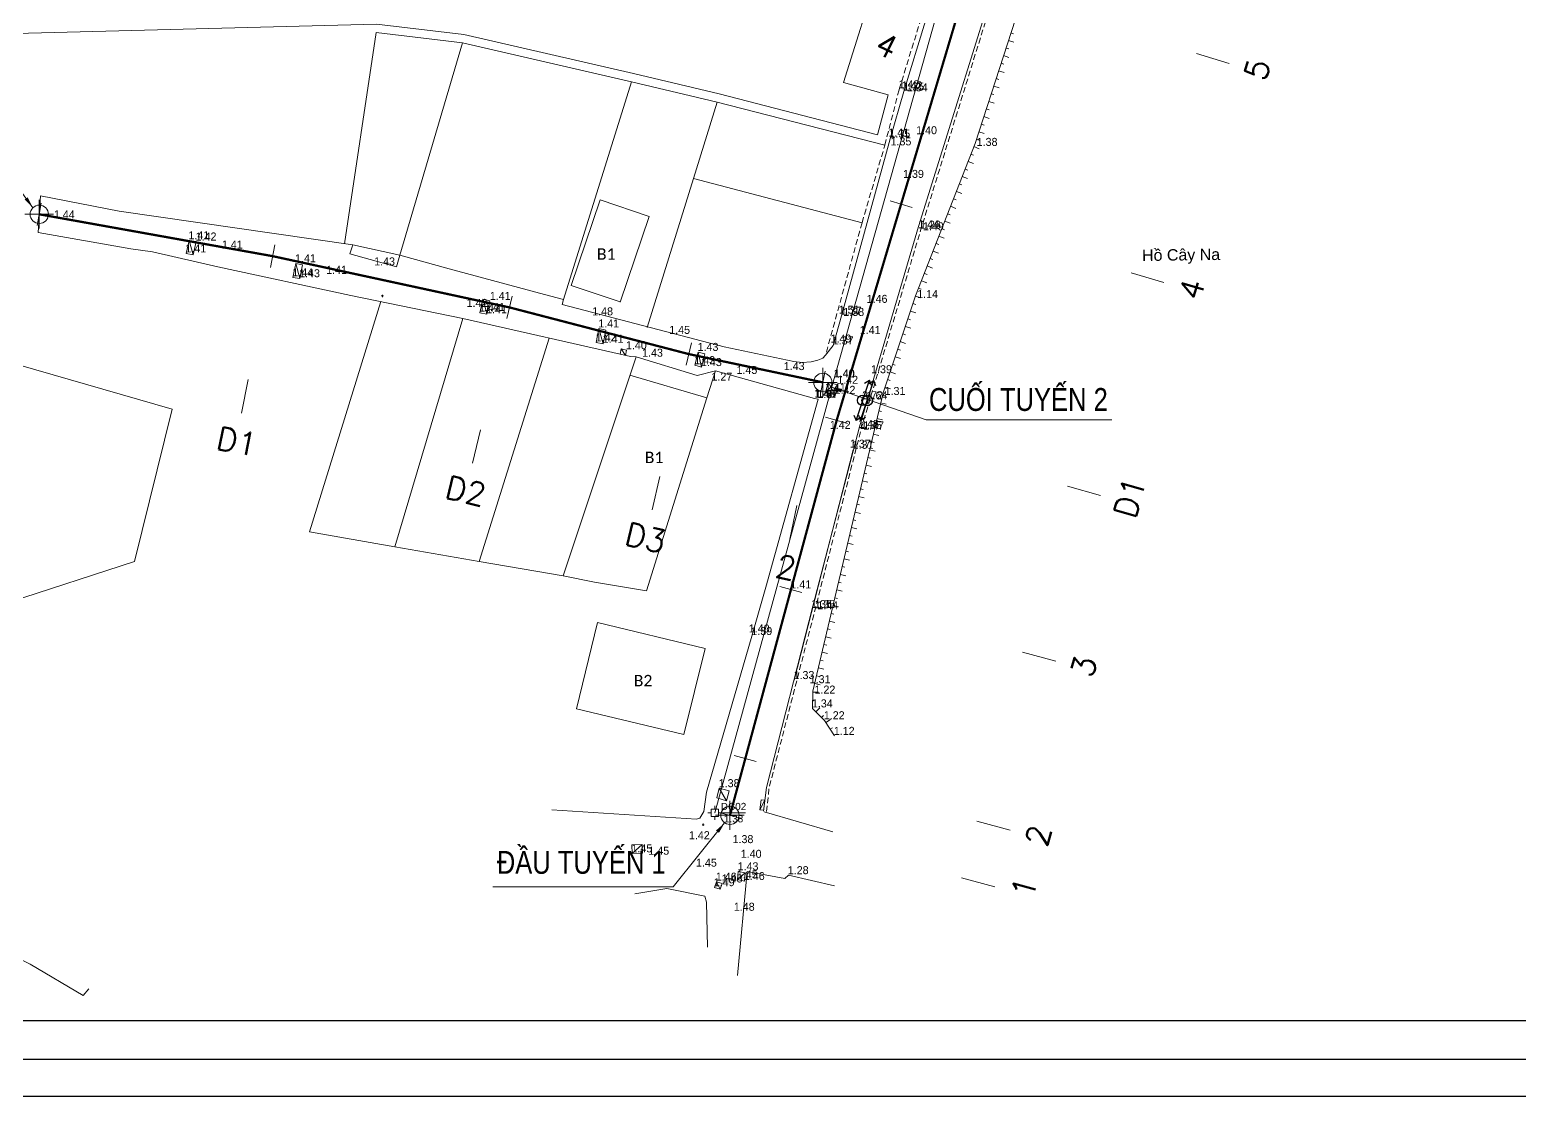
# Model space of a CAD drawing. Header units: metres. Extents: x 596585 to 599449, y 2303977 to 2307363.
# Drawn here: x 598142.6 to 598272.9, y 2304619.1 to 2304712.4 of the extents above; entities that cross this region are included whole.
import ezdxf
from ezdxf.enums import TextEntityAlignment as Align

# ---------------------------------------------------------------- set-up
doc = ezdxf.new("R2010")
doc.units = ezdxf.units.M
doc.header["$MEASUREMENT"] = 0
doc.header["$PDMODE"] = 2
doc.header["$PDSIZE"] = 0.1
doc.linetypes.add('CENTERX2', pattern=[4, 2.5, -0.5, 0.5, -0.5])
doc.linetypes.add('HIDDEN', pattern=[0.375, 0.25, -0.125])
for name, color, linetype in [('Diep_Layer8', 8, 'Continuous'), ('duong', 3, 'Continuous'), ('ga', 5, 'Continuous'), ('GHI CHU', 7, 'Continuous'), ('GHICHU', 7, 'Continuous'), ('KHUNGTEN', 5, 'Continuous'), ('KYHIEU', 250, 'Continuous'), ('pntelev', 2, 'Continuous'), ('thep', 2, 'Continuous'), ('tram', 6, 'Continuous'), ('TUYEN', 7, 'Continuous')]:
    doc.layers.add(name, color=color, linetype=linetype)
for name, color, linetype, lineweight in [('LC Dim', 8, 'Continuous', 18), ('LC Khac', 4, 'Continuous', 9), ('LC MANH DUT', 35, 'HIDDEN', 5), ('LC Net manh', 239, 'Continuous', 5), ('LC Text2', 7, 'Continuous', 25), ('Level 10', 7, 'Continuous', 0), ('Level 46', 7, 'Continuous', 0)]:
    doc.layers.add(name, color=color, linetype=linetype, lineweight=lineweight)
doc.styles.add('ghi chu', font='arial.ttf')
doc.styles.add('Legend', font='calibri.ttf')
doc.styles.add('STYLE1', font='')
doc.styles.add('T2', font='', dxfattribs={"width": 0.8})
doc.styles.add('TENCOC', font='Vnromanc.shx')
doc.styles.get('STYLE1').set_extended_font_data('.VnArial')
doc.styles.get('T2').set_extended_font_data('.VnArialH')
doc.dimstyles.get("Standard").update_dxf_attribs({"dimtxt": 0.18, "dimasz": 0.18, "dimexe": 0.18, "dimexo": 0.0625, "dimgap": 0.09, "dimtad": 0, "dimtih": 1, "dimtoh": 1, "dimdec": 4, "dimzin": 0, "dimdsep": 46, "dimtxsty": 'Standard', "dimcen": 0.09, "dimadec": 0, "dimazin": 0, "dimtfac": 1, "dimtdec": 4, "dimtofl": 0, "dimtmove": 0, "dimatfit": 3, "dimfxl": 1, "dimtolj": 1, "dimtzin": 0, "dimarcsym": 0})

# ---------------------------------------------------------------- blocks, each defined once
blk = doc.blocks.new('dj')
at = {"layer": 'Diep_Layer8', "color": 6}
blk.add_line((598291.755537376, 2304639.492754278), (598295.457828922, 2304639.492754278), dxfattribs=at)
for points in [[(598292.1392514522, 2304639.810735349), (598291.755537376, 2304639.492754278)], [(598292.1392514522, 2304639.174773207), (598291.755537376, 2304639.492754278)], [(598295.0741148458, 2304639.810735349), (598295.457828922, 2304639.492754278)], [(598295.0741148458, 2304639.174773207), (598295.457828922, 2304639.492754278)]]:
    blk.add_lwpolyline(points, dxfattribs=at)
blk.add_circle((598293.606683149, 2304639.492754278), 0.4594086629887378, dxfattribs=at)
blk = doc.blocks.new('dc')
at = {"layer": 'KYHIEU', "color": 1, "lineweight": 0}
blk.add_lwpolyline([(-0.5000000000582077, -0.4999999998835847), (0.5000000000582077, -0.4999999998840395), (0.4999999997653504, 0.4999999998835847), (-0.5000000002328308, 0.49999999988313)], close=True, dxfattribs=at)
at = {"layer": 'KYHIEU', "color": 1, "lineweight": 0, "const_width": 0.025}
blk.add_lwpolyline([(-0.0374999999767169, -9.0949e-12, 1), (0.0374999999758075, 8.1855e-12, 1)], format="xyb", close=True, dxfattribs=at)
at = {"layer": 'KYHIEU', "color": 1, "lineweight": 0}
for points in [[(0, 0.4999999997667146), (-2.337401e-10, 1.000000000000454)], [(0.4999999999408829, 1.164153e-10), (0.9999999999981809, 9.095e-13)], [(-0.5000000000600267, -3.497007e-10), (-1.000000000174622, -4.66116e-10)], [(1.155058e-10, -0.5000000002328308), (2.919478e-10, -1.000000000233285)]]:
    blk.add_lwpolyline(points, dxfattribs=at)
blk = doc.blocks.new('a2')
at = {"layer": 'Defpoints', "flags": 128}
blk.add_lwpolyline([(297.0000000000385, 102.5066321343183), (2.541928552091122e-06, 102.5066321343183), (2.541928552091122e-06, -102.5066308523413), (297.0000000000385, -102.5066308523413)], close=True, dxfattribs=at)
at = {"layer": 'KHUNGTEN'}
blk.add_lwpolyline([(295.8851413139874, -100.4955564660948), (10.00000245636556, -100.4955564660948), (10.00000245636556, 101.3917734351705), (295.8851413139874, 101.3917734345884)], close=True, dxfattribs=at)
at = {"layer": 'thep'}
blk.add_lwpolyline([(293.7701865188079, -98.38060167127904), (12.11495725139963, -98.38060167186111), (12.11495725154515, 99.2768186394816), (293.7701865188079, 99.2768186394816)], close=True, dxfattribs=at)
blk = doc.blocks.new('bu lon')
at = {"layer": 'LC Khac', "color": 9}
for p, q in [((0.785714285713766, 0), (-0.785714285713766, 0)), ((0, -0.7857142857142208), (0, 0.7857142857142208))]:
    blk.add_line(p, q, dxfattribs=at)
at = {"layer": 'LC Khac', "color": 7}
blk.add_circle((0, 0), 0.5, dxfattribs=at)
blk = doc.blocks.new('MM')
at = {"layer": 'LC Khac', "xscale": 2.289702860291335, "yscale": 2.289702860291335, "zscale": 2.289702860291335}
blk.add_blockref('bu lon', (1.818989403545856e-12, 9.094947017729282e-13), dxfattribs=at)
blk = doc.blocks.new('COCTRENTUYEN')
at = {"layer": 'TUYEN', "color": 2, "lineweight": 0}
for p, q in [((40.81145007093437, 66.61937727732584), (43.68643273122143, 65.7623622813262)), ((-60.25546212156769, 53.54921411536634), (-60.60849026369397, 51.58061788138002)), ((14.01491354766767, 53.73794822348282), (15.93156865460332, 53.16660489281639)), ((-39.82546006655321, 49.88534316513687), (-40.21347431535833, 47.92334292456508)), ((35.09811972291209, 47.45317158661783), (37.97310238319915, 46.59615659061819)), ((-19.04738258430734, 45.3903706795536), (-19.51075576455332, 43.44478971371427)), ((-3.374751772964373, 41.31195677444339), (-3.833072826033458, 39.36517948564142)), ((8.333621307625435, 38.84292943309993), (7.920898477430455, 36.88597775623202)), ((8.37289945280645, 34.81069363560528), (10.29674684035126, 34.26405734941363)), ((29.53522071591578, 28.79769448749721), (32.420991797233, 27.97774005820975)), ((4.371983026037924, 20.00825019227341), (6.302704217261635, 19.48641144158319)), ((25.60991612961516, 14.26802393468097), (28.50599791645072, 13.48526580864564)), ((0.3745035012252629, 5.218205517157912), (2.305224692448974, 4.69636676646769)), ((-0.9653605956118554, 0.2609193753451109), (0.9653605956118554, -0.2609193753451109)), ((21.6124366048025, -0.5220207404345274), (24.50851839163806, -1.30477886646986)), ((20.27257250796538, -5.479306882247329), (23.16865429480094, -6.262065008282661))]:
    blk.add_line(p, q, dxfattribs=at)
at = {"layer": 'TUYEN', "color": 4, "lineweight": 0}
for p, q in [((-42.15354555903468, 38.11334172310308), (-42.73556693212595, 35.17034136271104)), ((-21.82762166613247, 33.71688488312066), (-22.52268143661786, 30.79851343389601)), ((-6.124678091378883, 29.63129304163158), (-6.81215967098251, 26.71112710842863)), ((5.857284326455556, 27.10121937189251), (5.238200081163086, 24.16579185659066))]:
    blk.add_line(p, q, dxfattribs=at)
at = {"layer": 'TUYEN', "color": 1, "linetype": 'CENTERX2', "lineweight": 40, "const_width": 0.2}
blk.add_lwpolyline([(0, 0), (9.334823146578856, 34.53737549250945), (26.36104633891955, 91.65434159850702), (41.92217678576708, 141.2688837959431), (44.53305168193765, 156.9068606491201), (53.42937185429037, 191.2693666466512, -0.1955912730500488), (64.6741568086436, 206.3836583257653), (105.0007129635196, 230.8232942330651), (130.4694417265709, 246.1563442209736), (140.6261561058927, 251.3492397861555), (151.3965179391671, 256.9396106167696)], format="xyb", dxfattribs=at)
blk.add_lwpolyline([(-60.43197619263083, 52.56491599837318), (-40.01946719095577, 48.90434304485098), (-19.27906917443033, 44.41758019663393), (-3.603912299498916, 40.3385681300424), (8.127259892527945, 37.86445359466597)], dxfattribs=at)
at = {"layer": 'LC MANH DUT', "xscale": 0.6987324145411622, "yscale": 0.6987324145411622, "zscale": 0.6987324145411622, "rotation": 359.999216292062}
for p in [(-60.43197619263083, 52.56491599837318), (8.127259892527945, 37.86445359466597), (0, 0)]:
    blk.add_blockref('MM', p, dxfattribs=at)
at = {"layer": 'LC Text2', "style": 'T2', "width": 0.8}
for s, p in [('cuèi tuyÕn 2', (17.41283210518304, 35.368545465637, 4.90212245807216e-06)), ('®Çu tuyÕn 1', (-20.3979475524975, -5.112387935165316, 4.90212245807216e-06))]:
    blk.add_text(s, height=2, rotation=0.0007837252395859196, dxfattribs=at).set_placement(p)
at = {"layer": 'TUYEN', "color": 3, "lineweight": 0, "style": 'TENCOC'}
blk.add_text('4', height=2, rotation=334.3625312291183, dxfattribs=at).set_placement((12.51526318583637, 66.77404465340078))
at = {"layer": 'TUYEN', "color": 2, "lineweight": 0, "style": 'TENCOC'}
for s, rotation, p in [('5', 73.4009985746552, (46.85013139119837, 64.12362641701475)), ('4', 73.4009985746552, (41.12319763062987, 44.91178608080372)), ('D1', 74.13818848344431, (35.44933083397336, 25.8301734123379)), ('3', 74.87537839054124, (31.71081375086214, 11.92847426468506)), ('2', 74.87537839054124, (27.71333422604948, -2.861570410430431)), ('1', 74.87537839054124, (26.48529271862935, -7.405130582861602))]:
    blk.add_text(s, height=2, rotation=rotation, dxfattribs=at).set_placement(p)
at = {"layer": 'TUYEN', "color": 4, "lineweight": 0, "style": 'TENCOC'}
for s, rotation, p in [('D1', 348.8132715964654, (-45.04959206772037, 32.06018614955246)), ('D2', 346.6036112830543, (-25.04754868661985, 27.80195644963533)), ('D3', 346.752346515966, (-9.32923960161861, 23.708025875967)), ('2', 348.090793390006, (3.863617902738042, 20.87870069919154))]:
    blk.add_text(s, height=2, rotation=rotation, dxfattribs=at).set_placement(p)
at = {"layer": 'LC Dim', "lineweight": 0}
for points in [[(-60.99655607366003, 53.14220961555839), (-65.17644504399505, 58.89005623292178), (-79.94897664175369, 58.89005623292178)], [(8.817988256807439, 37.46096131904051, 9.767205507511912e-06), (17.1646817564033, 34.5838319179602, 9.767205507511912e-06), (33.42494719137903, 34.5838319179602, 9.767205507511912e-06)], [(-0.4636634434573352, -0.6518649407662451, 9.767205507511912e-06), (-4.959897439228371, -6.241452377289534, 9.767205507511912e-06), (-20.74543481238652, -6.241452377289534, 9.767205507511912e-06)]]:
    blk.add_leader(points, dimstyle='Standard', override={"dimasz": 1, "dimgap": 0.09, "dimtad": 0, "dimdsep": 0, "dimtix": 1, "dimlwd": 0, "dimlwe": 0}, dxfattribs=at)

msp = doc.modelspace()

# ---------------------------------------------------------------- linework, layer by layer
at = {"layer": 'Diep_Layer8', "linetype": 'Continuous', "lineweight": 0}
for p, q in [((598228.4165036221, 2304712.10478182), (598228.654339077, 2304712.027747435)), ((598227.9851105153, 2304710.772903452), (598228.2229459701, 2304710.695869067)), ((598228.2008070686, 2304711.438842636), (598228.6764779785, 2304711.284773867)), ((598227.5537174086, 2304709.441025083), (598227.7915528634, 2304709.363990699)), ((598227.769413962, 2304710.106964268), (598228.2450848718, 2304709.952895499)), ((598227.122324302, 2304708.109146716), (598227.3601597568, 2304708.032112331)), ((598227.3380208553, 2304708.7750859), (598227.8136917651, 2304708.621017131)), ((598226.6909311953, 2304706.777268347), (598226.9287666501, 2304706.700233963)), ((598226.9066277485, 2304707.443207531), (598227.3822986584, 2304707.289138762)), ((598226.2595380885, 2304705.445389979), (598226.4973735433, 2304705.368355595)), ((598226.4752346419, 2304706.111329163), (598226.9509055517, 2304705.957260394)), ((598225.8281449819, 2304704.113511611), (598226.0659804367, 2304704.036477227)), ((598226.0438415352, 2304704.779450795), (598226.519512445, 2304704.625382026)), ((598225.3967518752, 2304702.781633243), (598225.63458733, 2304702.704598858)), ((598225.6124484285, 2304703.447572427), (598226.0881193383, 2304703.293503658)), ((598224.9194946362, 2304701.49760952), (598225.1523459635, 2304701.406613589)), ((598225.1742823134, 2304702.149593599), (598225.6399849681, 2304701.967601738)), ((598224.4099192817, 2304700.193641361), (598224.6427706091, 2304700.102645431)), ((598224.664706959, 2304700.845625441), (598225.1304096137, 2304700.66363358)), ((598223.9003439274, 2304698.889673203), (598224.1331952547, 2304698.798677273)), ((598224.1551316046, 2304699.541657283), (598224.6208342593, 2304699.359665422)), ((598223.3907685729, 2304697.585705045), (598223.6236199003, 2304697.494709115)), ((598223.6455562502, 2304698.237689124), (598224.1112589049, 2304698.055697263)), ((598222.8811932185, 2304696.281736886), (598223.1140445459, 2304696.190740956)), ((598223.1359808957, 2304696.933720965), (598223.6016835505, 2304696.751729105)), ((598222.3716178642, 2304694.977768728), (598222.6044691915, 2304694.886772797)), ((598222.6264055413, 2304695.629752807), (598223.092108196, 2304695.447760946)), ((598221.8620425097, 2304693.673800569), (598222.094893837, 2304693.582804639)), ((598222.1168301869, 2304694.325784649), (598222.5825328416, 2304694.143792788)), ((598221.3524671552, 2304692.369832411), (598221.5853184826, 2304692.278836481)), ((598221.6072548325, 2304693.02181649), (598222.0729574872, 2304692.839824629)), ((598220.8428918008, 2304691.065864252), (598221.0757431282, 2304690.974868322)), ((598221.097679478, 2304691.717848332), (598221.5633821328, 2304691.535856471)), ((598220.3333164465, 2304689.761896094), (598220.5661677738, 2304689.670900164)), ((598220.5881041237, 2304690.413880174), (598221.0538067784, 2304690.231888313)), ((598219.8474346692, 2304688.423823921), (598220.0843779463, 2304688.344087584)), ((598220.0706954544, 2304689.087265419), (598220.5445820087, 2304688.927792746)), ((598219.4009130991, 2304687.096940923), (598219.6378563762, 2304687.017204587)), ((598219.624173884, 2304687.760382422), (598220.0980604385, 2304687.600909749)), ((598218.954391529, 2304685.770057927), (598219.1913348061, 2304685.69032159)), ((598219.177652314, 2304686.433499425), (598219.6515388683, 2304686.274026752)), ((598218.7311307439, 2304685.106616428), (598219.2050172982, 2304684.947143755)), ((598218.2846091737, 2304683.779733432), (598218.758495728, 2304683.620260758)), ((598218.5078699588, 2304684.44317493), (598218.744813236, 2304684.363438593)), ((598217.8380876036, 2304682.452850434), (598218.3119741579, 2304682.293377761)), ((598218.0613483886, 2304683.116291933), (598218.2982916657, 2304683.036555596)), ((598217.3915660332, 2304681.125967437), (598217.8654525877, 2304680.966494764)), ((598217.6148268183, 2304681.789408936), (598217.8517700955, 2304681.7096726)), ((598217.0135388135, 2304679.730755881), (598217.5002910885, 2304679.61642206)), ((598217.1736074359, 2304680.412208768), (598217.4169835733, 2304680.355041857)), ((598216.6934015688, 2304678.367850109), (598217.1801538438, 2304678.253516288)), ((598216.8534701911, 2304679.049302995), (598217.0968463286, 2304678.992136084)), ((598216.373264324, 2304677.004944336), (598216.8600165992, 2304676.890610515)), ((598216.5333329464, 2304677.686397222), (598216.7767090839, 2304677.629230312)), ((598216.0531270793, 2304675.642038564), (598216.5398793544, 2304675.527704742)), ((598216.2131957017, 2304676.32349145), (598216.4565718392, 2304676.266324539)), ((598215.7329898346, 2304674.279132791), (598216.2197421098, 2304674.16479897)), ((598215.893058457, 2304674.960585678), (598216.1364345945, 2304674.903418767)), ((598215.41285259, 2304672.916227019), (598215.899604865, 2304672.801893197)), ((598215.5729212123, 2304673.597679905), (598215.8162973499, 2304673.540512994)), ((598215.0927153452, 2304671.553321247), (598215.5794676204, 2304671.438987425)), ((598215.2527839675, 2304672.234774133), (598215.4961601051, 2304672.177607222)), ((598214.7725781006, 2304670.190415474), (598215.2593303757, 2304670.076081653)), ((598214.9326467229, 2304670.87186836), (598215.1760228605, 2304670.81470145)), ((598214.4524408559, 2304668.827509702), (598214.9391931309, 2304668.71317588)), ((598214.6125094782, 2304669.508962588), (598214.8558856157, 2304669.451795677)), ((598214.2923722336, 2304668.146056816), (598214.535748371, 2304668.088889905)), ((598213.9722349888, 2304666.783151043), (598214.2156111264, 2304666.725984132)), ((598214.1323036111, 2304667.464603929), (598214.6190558863, 2304667.350270108)), ((598213.6520977442, 2304665.420245271), (598213.8954738816, 2304665.36307836)), ((598213.8121663665, 2304666.101698157), (598214.2989186415, 2304665.987364335)), ((598213.3319604994, 2304664.057339498), (598213.575336637, 2304664.000172588)), ((598213.4920291218, 2304664.738792385), (598213.9787813969, 2304664.624458563)), ((598213.0118232548, 2304662.694433726), (598213.2551993922, 2304662.637266815)), ((598213.1718918771, 2304663.375886612), (598213.6586441522, 2304663.261552791)), ((598212.69168601, 2304661.331527953), (598212.9350621476, 2304661.274361042)), ((598212.8517546323, 2304662.012980839), (598213.3385069075, 2304661.898647018)), ((598212.3715487652, 2304659.968622181), (598212.6149249028, 2304659.91145527)), ((598212.5316173877, 2304660.650075067), (598213.0183696628, 2304660.535741245)), ((598212.0514115206, 2304658.605716408), (598212.2947876581, 2304658.548549498)), ((598212.2114801429, 2304659.287169294), (598212.698232418, 2304659.172835473)), ((598211.7312742759, 2304657.242810636), (598211.9746504135, 2304657.185643725)), ((598211.8913428982, 2304657.924263522), (598212.3780951734, 2304657.809929701)), ((598211.4111370312, 2304655.879904863), (598211.6545131687, 2304655.822737953)), ((598211.5712056536, 2304656.56135775), (598212.0579579287, 2304656.447023928)), ((598211.2510684088, 2304655.198451977), (598211.737820684, 2304655.084118156)), ((598211.0707180667, 2304653.740758983), (598211.3206327772, 2304653.734229245)), ((598211.0890017045, 2304654.440520163), (598211.5888311254, 2304654.427460686)), ((598211.3360000275, 2304652.727650215), (598211.6882638132, 2304653.082488524)), ((598211.8327735075, 2304652.234480762), (598212.0089054002, 2304652.411899916)), ((598212.2141065722, 2304651.788446906), (598212.635010904, 2304652.058334926)), ((598212.591950045, 2304651.199180999), (598212.802402211, 2304651.334125008))]:
    msp.add_line(p, q, dxfattribs=at)
at = {"layer": 'duong', "linetype": 'HIDDEN', "lineweight": 0, "ltscale": 2}
for p, q in [((598218.6370104385, 2304707.155507129), (598220.5296496198, 2304713.282054519)), ((598217.386199264, 2304702.279282421), (598218.6370104385, 2304707.155507129)), ((598215.39, 2304695.5), (598217.386199264, 2304702.279282421)), ((598215.39, 2304695.5), (598212.1943140224, 2304683.913697305))]:
    msp.add_line(p, q, dxfattribs=at)
at = {"layer": 'duong', "color": 4, "linetype": 'Continuous', "lineweight": 0}
for p, q in [((598219.053408722, 2304706.960372638), (598220.9366959707, 2304713.163774054)), ((598217.8398068867, 2304702.841778753), (598219.053408722, 2304706.960372638)), ((598213.5848997884, 2304687.345809807), (598217.8398068867, 2304702.841778753)), ((598143.509798119, 2304697.839331191), (598143.2914808587, 2304694.629145593)), ((598150.3990551509, 2304696.493284182), (598143.509798119, 2304697.839331191)), ((598170.8224850387, 2304693.563321109), (598150.3990551509, 2304696.493284182)), ((598143.2914808587, 2304694.629145593), (598151.4269625806, 2304693.218685685)), ((598151.4269625806, 2304693.218685685), (598153.3196736128, 2304692.961256181)), ((598153.3196736128, 2304692.961256181), (598159.010999784, 2304691.628234271)), ((598170.5846421606, 2304692.776123697), (598170.8224850387, 2304693.563321109)), ((598174.6570951474, 2304691.624125576), (598170.5846421606, 2304692.776123697)), ((598170.8224850387, 2304693.563321109), (598174.9549678491, 2304692.668146321)), ((598174.9549678491, 2304692.668146321), (598174.6570951474, 2304691.624125576)), ((598179.2753348559, 2304691.462734769), (598174.9549678491, 2304692.668146321)), ((598159.010999784, 2304691.628234271), (598170.6547545445, 2304689.131912362)), ((598187.6179181758, 2304689.205862475), (598179.2753348559, 2304691.462734769)), ((598170.6547545445, 2304689.131912362), (598180.455955509, 2304687.120803301)), ((598189.2800110766, 2304688.792842876), (598187.6179181758, 2304689.205862475)), ((598189.1405912555, 2304688.332400574), (598189.2800110766, 2304688.792842876)), ((598180.455955509, 2304687.120803301), (598195.1189481333, 2304683.792718973)), ((598203.3199333142, 2304684.629045503), (598189.1405912555, 2304688.332400574)), ((598212.8765222897, 2304684.751336774), (598213.5848997884, 2304687.345809807)), ((598209.4174745675, 2304683.355875969), (598203.3199333142, 2304684.629045503)), ((598212.8765222897, 2304684.751336774), (598212.1943140224, 2304683.913697305)), ((598195.1189481333, 2304683.792718973), (598195.621986718, 2304683.769029687)), ((598200.9608533402, 2304682.138415326), (598195.621986718, 2304683.769029687)), ((598210.1513320807, 2304683.266706744), (598209.4174745675, 2304683.355875969)), ((598210.9474915009, 2304683.331500087), (598210.1513320807, 2304683.266706744)), ((598211.5350968478, 2304683.47127475), (598210.9474915009, 2304683.331500087)), ((598211.9450387062, 2304683.661215985), (598211.5350968478, 2304683.47127475)), ((598212.1943140224, 2304683.913697305), (598211.9450387062, 2304683.661215985)), ((598200.9608533402, 2304682.138415326), (598202.5540805439, 2304682.532887223)), ((598211.2377959696, 2304680.116221668), (598202.5540805439, 2304682.532887223)), ((598206.981716585, 2304663.62998628), (598211.5390848533, 2304680.056740507)), ((598211.5390848533, 2304680.056740507), (598211.2377959696, 2304680.116221668)), ((598209.4490026213, 2304655.487405631), (598214.6198864289, 2304675.629847505)), ((598205.7592881859, 2304659.338525129), (598206.981716585, 2304663.62998628)), ((598201.7913491718, 2304645.684993242), (598205.7592881859, 2304659.338525129)), ((598201.5393066827, 2304644.006888781), (598201.7913491718, 2304645.684993242)), ((598188.2499806683, 2304644.135181428), (598200.9099806683, 2304643.335181428)), ((598200.9099806683, 2304643.335181428), (598201.199668957, 2304643.42781347)), ((598201.199668957, 2304643.42781347), (598201.5393066827, 2304644.006888781)), ((598212.8348821556, 2304642.22774271), (598206.8335806852, 2304643.980340971)), ((598204.4949782469, 2304629.671963053), (598205.3501922427, 2304638.754830113)), ((598205.3501922427, 2304638.754830113), (598208.6207065716, 2304638.143705719)), ((598208.6207065716, 2304638.143705719), (598208.9426024411, 2304638.424931694)), ((598208.9426024411, 2304638.424931694), (598212.9779816048, 2304637.501578563)), ((598198.3209174146, 2304637.280810984), (598195.5120618764, 2304636.791698967)), ((598201.6277583578, 2304636.596349171), (598198.3209174146, 2304637.280810984)), ((598201.7774150268, 2304636.085362007), (598201.6277583578, 2304636.596349171)), ((598201.854208009, 2304632.137958704), (598201.7774150268, 2304636.085362007))]:
    msp.add_line(p, q, dxfattribs=at)
at = {"layer": 'duong', "color": 4, "linetype": 'Continuous', "lineweight": 0, "flags": 128}
msp.add_lwpolyline([(598246.626, 2304778.186), (598242.909, 2304766.677), (598239.986, 2304757.546), (598234.233, 2304739.612), (598228.477, 2304721.191), (598220.319, 2304695.167), (598215.156, 2304677.655), (598211.095, 2304661.976), (598207.031, 2304646.111), (598206.758, 2304644.029)], dxfattribs=at)
at = {"layer": 'duong', "linetype": 'HIDDEN', "lineweight": 0, "ltscale": 2, "flags": 128}
msp.add_lwpolyline([(598207.044, 2304643.991), (598207.253, 2304646.05), (598211.339, 2304661.891), (598215.352, 2304677.612), (598220.575, 2304695.029), (598228.695, 2304721.14), (598234.463, 2304739.512), (598240.117, 2304757.384), (598243.143, 2304766.688979193), (598246.8242372287, 2304777.877801194)], dxfattribs=at)
at = {"layer": 'ga', "linetype": 'Continuous', "lineweight": 0}
for p, q in [((598156.2415789791, 2304692.803300399), (598156.5053714762, 2304693.955627401)), ((598156.5053714762, 2304693.955627401), (598157.135482007, 2304693.843294331)), ((598156.8716895102, 2304692.690967329), (598157.135482007, 2304693.843294331)), ((598165.5949890102, 2304690.708308803), (598165.8360216258, 2304691.937966185)), ((598166.1878225514, 2304690.62996729), (598166.4217079458, 2304691.82316225)), ((598166.1878225514, 2304690.62996729), (598165.5949890102, 2304690.708308803)), ((598212.1931648963, 2304680.656864076), (598212.4256441357, 2304681.532408709)), ((598212.1931648963, 2304680.656864076), (598213.0368639001, 2304680.434913652)), ((598213.0368639001, 2304680.434913652), (598213.2693431393, 2304681.310458284)), ((598206.4365821268, 2304644.142119044), (598206.8832917996, 2304644.984522076)), ((598196.1436458122, 2304641.111380916), (598195.2384621653, 2304641.076415714)), ((598195.2384621653, 2304641.076415714), (598195.2672678704, 2304640.33068991)), ((598196.1436458122, 2304641.111380916), (598195.2672678704, 2304640.33068991)), ((598196.1724515172, 2304640.365655112), (598195.2672678704, 2304640.33068991)), ((598196.1436458122, 2304641.111380916), (598196.1724515172, 2304640.365655112)), ((598204.4864746403, 2304638.048043084), (598204.5544181141, 2304638.763859879)), ((598205.1680921143, 2304638.629735975), (598204.4864746403, 2304638.048043084)), ((598205.1001486402, 2304637.91391918), (598204.4864746403, 2304638.048043084)), ((598205.1001486402, 2304637.91391918), (598205.1680921143, 2304638.629735975))]:
    msp.add_line(p, q, dxfattribs=at)
at = {"layer": 'ga', "linetype": 'Continuous', "lineweight": 0, "flags": 128}
for points in [[(598156.8716895102, 2304692.690967329), (598156.5053714762, 2304693.955627401)], [(598156.2415789791, 2304692.803300399), (598156.8716895102, 2304692.690967329)], [(598165.8360216258, 2304691.937966185), (598166.4217079458, 2304691.82316225)], [(598166.1878225514, 2304690.62996729), (598165.8360216258, 2304691.937966185)], [(598181.9354346547, 2304687.626267897), (598182.208674248, 2304688.82014207)], [(598182.208674248, 2304688.82014207), (598182.8243447287, 2304688.679234799)], [(598182.243608391, 2304688.812146762), (598182.5511051352, 2304687.485360626)], [(598182.5511051352, 2304687.485360626), (598182.8243447287, 2304688.679234799)], [(598182.5511051352, 2304687.485360626), (598181.9354346547, 2304687.626267897)], [(598192.1353107184, 2304685.021935299), (598192.3598250767, 2304686.240097153)], [(598192.9697466261, 2304686.113713993), (598192.3598250767, 2304686.240097153), (598192.7452322679, 2304684.895552138)], [(598192.7452322679, 2304684.895552138), (598192.9697466261, 2304686.113713993)], [(598192.7452322679, 2304684.895552138), (598192.1353107184, 2304685.021935299)], [(598194.3230479682, 2304684.478366788), (598194.214042572, 2304683.998106924)], [(598194.3230479682, 2304684.478366788), (598194.7821335971, 2304684.338547671)], [(598194.6808167723, 2304683.892162392), (598194.3230479682, 2304684.478366788)], [(598194.7821335971, 2304684.338547671), (598194.6808167723, 2304683.892162392)], [(598200.7597295147, 2304683.027127432), (598201.0520121517, 2304684.187839653)], [(598201.0520121517, 2304684.187839653), (598201.6359233988, 2304684.022105964)], [(598201.3436407616, 2304682.861393743), (598201.0520121517, 2304684.187839653)], [(598201.3436407616, 2304682.861393743), (598201.6359233988, 2304684.022105964)], [(598201.3436407616, 2304682.861393743), (598200.7597295147, 2304683.027127432)], [(598213.2693431393, 2304681.310458284), (598212.4261583165, 2304681.534345176), (598213.0368639001, 2304680.434913652)], [(598203.5238933204, 2304644.949958703), (598202.6706135423, 2304645.191939323), (598202.9010239105, 2304646.034442773), (598203.750390119, 2304645.808263544), (598203.5238933204, 2304644.949958703), (598202.9010239105, 2304646.034442773)], [(598206.4365821268, 2304644.142119044), (598206.5570108913, 2304645.012694665), (598206.8832917995, 2304644.984522076)], [(598206.4365821268, 2304644.142119044), (598206.768850212, 2304644.111747771)], [(598202.4683985092, 2304637.371527948), (598202.6464403238, 2304637.861027807)], [(598202.4683985092, 2304637.371527948), (598202.9850295017, 2304637.214002021), (598202.6464403238, 2304637.861027807)], [(598203.1630713163, 2304637.70350188), (598202.6464403238, 2304637.861027807)], [(598202.9850295017, 2304637.214002021), (598203.1630713163, 2304637.70350188)], [(598204.5544181141, 2304638.763859879), (598205.1680921143, 2304638.629735975)]]:
    msp.add_lwpolyline(points, dxfattribs=at)
at = {"layer": 'GHICHU', "lineweight": 0}
msp.add_line((598203.1360000002, 2304643.886), (598205.190100528, 2304643.886), dxfattribs=at)
msp.add_line((598203.1360000002, 2304643.886), (598205.190100528, 2304643.886), dxfattribs=at)
at = {"layer": 'Level 10', "color": 8, "linetype": 'ByBlock', "lineweight": 13}
for p, q in [((598172.89, 2304712.12), (598170.1187551094, 2304693.664278819)), ((598180.42, 2304711.22), (598172.89, 2304712.12)), ((598180.42, 2304711.22), (598174.9549678491, 2304692.668146321)), ((598195.23, 2304707.82), (598180.42, 2304711.22)), ((598195.23, 2304707.82), (598189.2800110766, 2304688.792842876)), ((598202.72, 2304706.05), (598195.23, 2304707.82)), ((598202.72, 2304706.05), (598200.64, 2304699.35)), ((598217.386199264, 2304702.279282421), (598202.72, 2304706.05)), ((598200.64, 2304699.35), (598196.58, 2304686.33)), ((598215.39, 2304695.5), (598200.64, 2304699.35)), ((598167.06, 2304668.45), (598173.2768846194, 2304688.593877322)), ((598180.455955509, 2304687.120803301), (598174.52, 2304667.16)), ((598188.0110667876, 2304685.406006868), (598181.88, 2304665.88)), ((598195.621986718, 2304683.769029687), (598189.24, 2304664.6)), ((598195.086348805, 2304682.16017973), (598201.8022742862, 2304680.167287734)), ((598202.5540805439, 2304682.532887223), (598201.8022742862, 2304680.167287734)), ((598201.8022742862, 2304680.167287734), (598196.52, 2304663.3)), ((598174.52, 2304667.16), (598167.06, 2304668.45)), ((598174.52, 2304667.16), (598181.88, 2304665.88)), ((598181.88, 2304665.88), (598189.24, 2304664.6)), ((598189.24, 2304664.6), (598191.99, 2304664.06)), ((598196.52, 2304663.3), (598191.99, 2304664.06))]:
    msp.add_line(p, q, dxfattribs=at)
at = {"layer": 'Level 10', "color": 8, "linetype": 'ByBlock', "lineweight": 0, "ltscale": 2}
for p, q in [((598192.49, 2304697.49), (598189.9500000001, 2304690)), ((598192.49, 2304697.49), (598196.77, 2304696.03)), ((598196.77, 2304696.03), (598194.24, 2304688.55)), ((598189.9500000001, 2304690), (598194.24, 2304688.58)), ((598190.42, 2304652.99), (598192.25, 2304660.53)), ((598192.25, 2304660.53), (598201.66, 2304658.26)), ((598201.66, 2304658.26), (598199.79, 2304650.74)), ((598199.79, 2304650.74), (598190.42, 2304652.99))]:
    msp.add_line(p, q, dxfattribs=at)
at = {"layer": 'Level 10', "color": 1, "linetype": 'Continuous', "lineweight": 13, "flags": 128}
msp.add_lwpolyline([(598203.72, 2304735.47), (598220.02, 2304727.6), (598213.78, 2304707.75), (598217.67, 2304706.67), (598216.73, 2304703.18), (598202.9, 2304706.77), (598195.4, 2304708.55), (598180.55, 2304711.96), (598172.92, 2304712.87), (598128.89, 2304711.72), (598135.49, 2304684.82), (598155.04, 2304679.2), (598151.74, 2304665.88), (598129.84, 2304658.75), (598127.56, 2304638.18), (598142.61, 2304630.65), (598147.23, 2304627.92), (598147.75, 2304628.49)], dxfattribs=at)
at = {"layer": 'Level 10', "color": 8, "linetype": 'Continuous', "lineweight": 0}
for p in [(598173.43, 2304689.09), (598213.04, 2304680.93), (598201.49, 2304642.84), (598201.49, 2304642.84), (598201.49, 2304642.84)]:
    msp.add_point(p, dxfattribs=at)
at = {"layer": 'Level 46', "color": 8, "linetype": 'Continuous', "lineweight": 0, "flags": 128}
for points in [[(598245.871, 2304765.886), (598243.915, 2304757.639), (598240.259, 2304749.771), (598233.694, 2304730.005), (598232.716, 2304725.379), (598225.278, 2304702.415), (598220.077, 2304689.106), (598217.225, 2304680.631), (598211.091, 2304654.517)], [(598211.091, 2304654.517), (598211.0516235541, 2304653.009963574), (598212.0950757061, 2304651.974081531), (598212.96979363, 2304650.609914916)]]:
    msp.add_lwpolyline(points, dxfattribs=at)
at = {"layer": 'tram', "linetype": 'Continuous', "lineweight": 0, "flags": 128}
msp.add_lwpolyline([(598225.6664432652, 2304727.061423012), (598212.9630922825, 2304681.872653457), (598202.511, 2304643.886)], dxfattribs=at)

# ---------------------------------------------------------------- block references
at = {"layer": 'Diep_Layer8', "linetype": 'Continuous', "lineweight": 0, "rotation": 71.63617217680701}
for p in [(2596999.047094841, 1010777.893047747), (2596999.440793964, 1010777.877718006)]:
    msp.add_blockref('dj', p, dxfattribs=at)
at = {"layer": 'GHICHU', "lineweight": 0}
ref = msp.add_blockref('dc', (598202.511, 2304643.886), dxfattribs=dict(at, xscale=0.6250000000103964, yscale=0.6250000000103964, zscale=0.6250000000103964))
ref.add_attrib('T1', 'DC02', dxfattribs={"layer": '0', "color": 1, "height": 0.625, "style": 'STYLE1'}).set_placement((598204.1442903111, 2304644.132298211), align=Align.CENTER)
ref.add_attrib('4.700', '1.38', dxfattribs={"layer": '0', "color": 1, "height": 0.625, "style": 'STYLE1'}).set_placement((598204.1442903109, 2304643.051172317), align=Align.CENTER)
at = {"layer": 'LC Text2', "linetype": 'Continuous', "lineweight": 0}
msp.add_blockref('COCTRENTUYEN', (598203.8326156815, 2304643.669322393), dxfattribs=at)
at = {"layer": 'pntelev', "linetype": 'Continuous', "lineweight": 0, "xscale": 1.6, "yscale": 1.6, "zscale": 1.6}
msp.add_blockref('a2', (598022.9441412963, 2304783.115675076), dxfattribs=at)

# ---------------------------------------------------------------- texts
at = {"layer": 'GHI CHU', "linetype": 'Continuous', "lineweight": 0, "insert": (598239.8803041035, 2304693.148984481), "char_height": 1, "attachment_point": 1, "rotation": 0.7530691280416772, "style": 'ghi chu'}
msp.add_mtext_dynamic_manual_height_columns('\\pt3;Hồ Cây Na', width=11.31849293404957, gutter_width=1, heights=[0], dxfattribs=at)
at = {"layer": 'LC Net manh', "color": 8}
for s, p in [('1.42', (598218.5870292151, 2304707.252889734)), ('1.42', (598218.8603136494, 2304707.148311448)), ('1.35', (598219.0034274986, 2304707.057755243)), ('1.34', (598219.3095873288, 2304706.984228661)), ('1.41', (598217.6921218418, 2304703.035711674)), ('1.35', (598217.7898256631, 2304702.939161359)), ('1.35', (598217.8838073403, 2304702.259208828)), ('1.40', (598220.126010131, 2304703.236085813)), ('1.38', (598225.4180000001, 2304702.215)), ('1.39', (598218.9785140377, 2304699.416307977)), ('1.44', (598144.6795991306, 2304695.868459388)), ('1.44', (598220.308, 2304695.005)), ('1.26', (598220.459, 2304694.967)), ('1.49', (598220.715, 2304694.829)), ('1.41', (598156.1915977556, 2304692.900683005)), ('1.41', (598156.4553902525, 2304694.053010007)), ('1.42', (598157.0855007834, 2304693.940676936)), ('1.41', (598159.37893478, 2304693.235834753)), ('1.41', (598165.7860404021, 2304692.03534879)), ('1.43', (598172.7035891834, 2304691.76273393)), ('1.44', (598165.5450077866, 2304690.805691408)), ('1.43', (598166.1378413277, 2304690.727349896)), ('1.41', (598168.5045124168, 2304691.025876203)), ('1.42', (598180.7871295122, 2304688.134540474)), ('1.41', (598181.885453431, 2304687.723650503)), ('1.41', (598182.3258281924, 2304687.775129329)), ('1.41', (598182.8231739701, 2304688.75000531)), ('1.46', (598215.7951457353, 2304688.486553394)), ('1.14', (598220.2170000001, 2304688.906)), ('1.41', (598182.501123912, 2304687.582743231)), ('1.48', (598191.7798773743, 2304687.39181345)), ('1.51', (598213.3482277157, 2304687.541561752)), ('1.37', (598213.534918565, 2304687.443192413)), ('1.38', (598213.7511386581, 2304687.344668957)), ('1.42', (598192.085329495, 2304685.119317905)), ('1.41', (598192.3098438532, 2304686.337479759)), ('1.45', (598198.5189849731, 2304685.774548544)), ('1.41', (598215.1836804674, 2304685.760653501)), ('1.41', (598192.6952510445, 2304684.992934744)), ('1.40', (598194.7321523734, 2304684.435930277)), ('1.43', (598196.1452081354, 2304683.777133333)), ('1.43', (598201.0020309283, 2304684.285222259)), ('1.49', (598212.6365647853, 2304685.018357267)), ('1.37', (598212.8265410663, 2304684.84871938)), ('1.43', (598200.7097482913, 2304683.124510038)), ('1.43', (598201.2936595381, 2304682.958776348)), ('1.43', (598208.5418699962, 2304682.609526931)), ('1.27', (598202.2132130709, 2304681.685200948)), ('1.45', (598204.4052889684, 2304682.271405059)), ('1.40', (598212.9122330743, 2304681.970514752)), ('1.40', (598212.9287890644, 2304681.976076517)), ('1.42', (598213.2193619158, 2304681.40784089)), ('1.39', (598216.1820072691, 2304682.333614897)), ('1.46', (598211.1878147462, 2304680.213604273)), ('1.48', (598211.2760849084, 2304680.20420329)), ('1.37', (598211.4891036301, 2304680.154123113)), ('1.41', (598212.1431836727, 2304680.754246681)), ('1.42', (598212.986882677, 2304680.532296258)), ('2.72', (598215.3985504213, 2304680.056846272)), ('1.64', (598215.7922495442, 2304680.041516531)), ('1.31', (598217.365, 2304680.431)), ('1.42', (598212.5723685176, 2304677.467804781)), ('1.45', (598215.05, 2304677.549)), ('1.35', (598215.296, 2304677.455)), ('1.47', (598215.492, 2304677.412)), ('1.37', (598214.3258324453, 2304675.822715648)), ('1.31', (598214.5699052053, 2304675.727230111)), ('1.41', (598209.1154212995, 2304663.510616205)), ('1.35', (598210.937, 2304661.804)), ('1.35', (598211.235, 2304661.776)), ('1.44', (598211.479, 2304661.691)), ('1.40', (598205.481570335, 2304659.663719122)), ('1.39', (598205.7093069624, 2304659.435907735)), ('1.33', (598209.3990213979, 2304655.584788237)), ('1.31', (598210.8079511233, 2304655.225512537)), ('1.22', (598211.231, 2304654.317)), ('1.34', (598211.0016423307, 2304653.10734618)), ('1.22', (598212.0450944823, 2304652.071464137)), ('1.12', (598212.9198124065, 2304650.707297522)), ('1.38', (598202.8510426871, 2304646.131825379)), ('1.42', (598200.2428647099, 2304641.579929769)), ('1.38', (598204.060816592, 2304641.237543399)), ('1.45', (598195.2172866467, 2304640.428072516)), ('1.45', (598196.6921096112, 2304640.223079287)), ('1.40', (598204.7768597865, 2304639.954193429)), ('1.45', (598200.8601532016, 2304639.179558981)), ('1.43', (598204.5044368912, 2304638.861242485)), ('1.28', (598208.8926212176, 2304638.5223143)), ('1.49', (598202.4184172858, 2304637.468910553)), ('1.46', (598202.5964591001, 2304637.958410413)), ('1.48', (598203.1130900924, 2304637.800884486)), ('1.45', (598204.4364934169, 2304638.14542569)), ('1.46', (598205.0501674168, 2304638.011301786)), ('1.48', (598204.1715752782, 2304635.32397954))]:
    msp.add_text(s, height=0.7, dxfattribs=at).set_placement(p)
at = {"layer": 'Level 10', "color": 8, "linetype": 'Continuous', "lineweight": 0, "style": 'Legend'}
for s, p in [('B1', (598192.1900000001, 2304692.26)), ('B1', (598196.3724921297, 2304674.472866691)), ('B2', (598195.41, 2304654.95))]:
    msp.add_text(s, height=1.00002, dxfattribs=at).set_placement(p)

doc.saveas('drawing.dxf')
